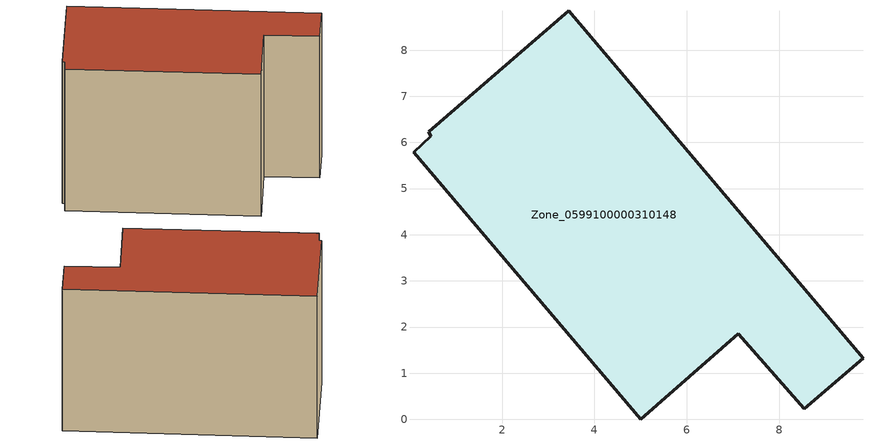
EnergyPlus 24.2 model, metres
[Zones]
Zone_0599100000310148
 floor ground (C_G): 0.46,6.13 0.41,6.23 3.44,8.86 9.82,1.32 8.55,0.22 7.12,1.85 5,0 0.08,5.79 z0
 wall outside (C_F): 9.82,1.32 3.44,8.86 0.41,6.23 0.46,6.13 0.08,5.79 5,0 7.12,1.85 8.55,0.22 9.82,1.32 z0:6.47
 roof outside (C_R): 0.46,6.13 0.08,5.79 5,0 7.12,1.85 8.55,0.22 9.82,1.32 3.44,8.86 0.41,6.23 z6.47
[BUILDING]
Pand.0599100000310148: North Axis=0; Terrain=City; Loads Convergence Tolerance Value=0.04; Temperature Convergence Tolerance Value=0.4; Solar Distribution=FullExterior; Maximum Number of Warmup Days=25; Minimum Number of Warmup Days=1
[Site:Location]
Rotterdam.The.Hague.AP_ZH_NLD Design_Conditions: Latitude=51.96; Longitude=4.45; Time Zone=1; Elevation=-4.5
[SITE:GROUNDTEMPERATURE:BUILDINGSURFACE]
18, 18, 18, 18, 18, 18, 18, 18, 18, 18, 18, 18
[MATERIAL] Thermal Absorptance=0.9; Solar Absorptance=0.7; Visible Absorptance=0.7
Name | Roughness | Thickness | Conductivity | Density | Specific Heat
G.TI.1946 | MediumSmooth | 0.15 | 1 | 540 | 1210
F.TI.1946 | Rough | 0.3 | 0.857143 | 1920 | 840
R.TI.1946 | MediumRough | 0.2 | 0.1 | 1500 | 1000
[CONSTRUCTION]
C_G: G.TI.1946
C_F: F.TI.1946
C_R: R.TI.1946
[ZONE]
Zone_0599100000310148: Type=1; Multiplier=1; Ceiling Height=Autocalculate; Volume=Autocalculate; Floor Area=autocalculate; Part of Total Floor Area=Yes
[ZONEINFILTRATION:DESIGNFLOWRATE]
Infil_Zone_0599100000310148: Zone or ZoneList or Space or SpaceList=Zone_0599100000310148; Schedule=AlwaysOn; Design Flow Rate Calculation Method=Flow/Area; Flow Rate per Floor Area=0.003; Constant Term Coefficient=1; Temperature Term Coefficient=0; Velocity Term Coefficient=0; Velocity Squared Term Coefficient=0
[HVACTEMPLATE:ZONE:IDEALLOADSAIRSYSTEM]
Zone_0599100000310148: Maximum Heating Supply Air Temperature=50; Minimum Cooling Supply Air Temperature=13; Maximum Heating Supply Air Humidity Ratio=0.0156; Minimum Cooling Supply Air Humidity Ratio=0.0077; Heating Limit=NoLimit; Cooling Limit=NoLimit; Dehumidification Control Type=ConstantSensibleHeatRatio; Cooling Sensible Heat Ratio=0.7; Dehumidification Setpoint=60; Humidification Control Type=None; Humidification Setpoint=30; Outdoor Air Method=None; Outdoor Air Flow Rate per Person=0.00944; Outdoor Air Flow Rate per Zone Floor Area=0; Outdoor Air Flow Rate per Zone=0; Demand Controlled Ventilation Type=None; Outdoor Air Economizer Type=NoEconomizer; Heat Recovery Type=None; Sensible Heat Recovery Effectiveness=0.7; Latent Heat Recovery Effectiveness=0.65
[ZONECONTROL:THERMOSTAT]
ThermostatControl_Zone_0599100000310148: Zone or ZoneList=Zone_0599100000310148; Control Type Schedule=DualSetpointControlType; Control 1=Thermostat_Zone_0599100000310148; Temperature Difference Between Cutout And Setpoint=0
[THERMOSTATSETPOINT:DUALSETPOINT]
Thermostat_Zone_0599100000310148: Heating Setpoint Temperature Schedule=HeatingSetpoint_Zone_0599100000310148; Cooling Setpoint Temperature Schedule=CoolingSetpoint_Zone_0599100000310148
[SCHEDULE:COMPACT]
HeatingSetpoint_Zone_0599100000310148: Through: 12/31, For: AllDays, Until: 24:00, 21
CoolingSetpoint_Zone_0599100000310148: Through: 12/31, For: AllDays, Until: 24:00, 24
DualSetpointControlType: Through: 12/31, For: AllDays, Until: 24:00, 4
AlwaysOn: Through: 12/31, For: AllDays, Until: 24:00, 1
